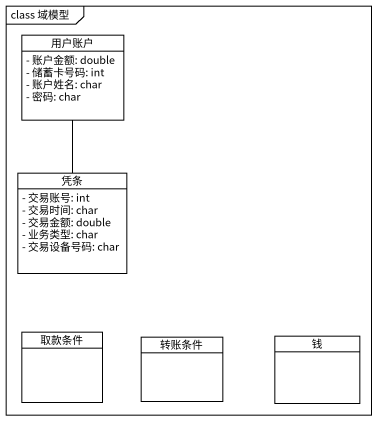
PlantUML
@startuml
mainframe class 域模型
hide circle
hide empty members
skinparam classAttributeIconSize 0
class 用户账户 {
  - 账户金额: double
  - 储蓄卡号码: int
  - 账户姓名: char
  - 密码: char
}
class 凭条 {
  - 交易账号: int
  - 交易时间: char
  - 交易金额: double
  - 业务类型: char
  - 交易设备号码: char
}
class 取款条件
class 转账条件
class 钱
用户账户 -- 凭条
@enduml
